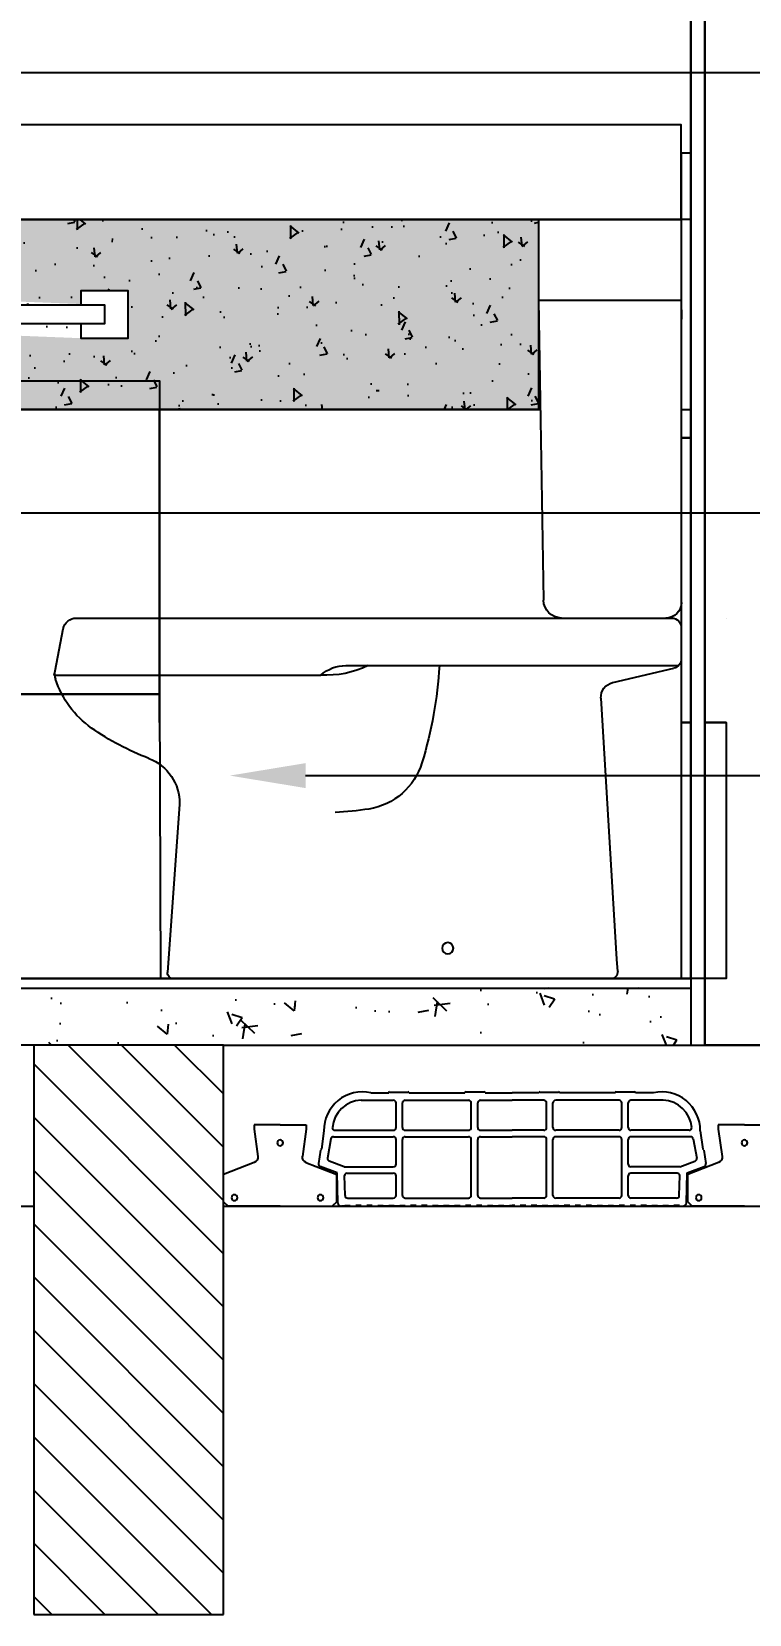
# Model space of a CAD drawing. Header units: metres. Extents: x 198 to 412, y -54 to 17.
# Drawn here: x 260.431 to 261.188, y -9.086 to -7.418 of the extents above; entities that cross this region are included whole.
import ezdxf
from ezdxf import colors
from ezdxf.entities.mleader import LeaderData, LeaderLine
from ezdxf.math import Vec2, Vec3

# ---------------------------------------------------------------- set-up
doc = ezdxf.new("R2010")
doc.units = ezdxf.units.M
doc.header["$LTSCALE"] = 10
for name, color, linetype in [('01', 1, 'Continuous'), ('02', 2, 'Continuous'), ('1_MUROS', 6, 'Continuous'), ('A- Hatch Hormigon', 255, 'Continuous'), ('A-EQUIPAMIENTO', 251, 'Continuous'), ('A-MUROS', 6, 'Continuous'), ('A-PISOS', 1, 'Continuous'), ('A-Revoques', 1, 'Continuous'), ('A-TEXTOS', 2, 'Continuous'), ('Corte t', 2, 'Continuous'), ('HT-253', 253, 'Continuous'), ('Losa rap sapito', 251, 'Continuous'), ('piso', 1, 'Continuous'), ('Sanitarios', 2, 'Continuous'), ('TM-REVEST', 252, 'Continuous'), ('TM-REVOQUE', 2, 'Continuous')]:
    doc.layers.add(name, color=color, linetype=linetype)
doc.styles.add('ARIAL', font='arial.ttf')

# ---------------------------------------------------------------- blocks, each defined once
blk = doc.blocks.new('A$C50213B16')
for p, q in [((-74, 715, 0), (-74.1, 695.2)), ((76.5, 715), (-74, 715, 0)), ((76.5, 715), (71.2, 398.8)), ((-74.1, 396.5), (-74.1, 695.2)), ((76.1, 685.1), (76.1, 685.1)), ((563.8, 380), (-64, 380)), ((52.2, 380.1), (-57.7, 380.1)), ((279.5, 330), (-71.5, 330)), ((586, 320), (306, 320)), ((-6.2, 20.4), (10.6, 295.5)), ((455.1, 184), (467.6, 6.4)), ((461.6, 0), (0, 0))]:
    blk.add_line(p, q)
at = {"ltscale": 0.165352}
blk.add_line((-74, 370), (-74, 336.9), dxfattribs=at)
at = {"ltscale": 0.224859}
blk.add_line((586.1, 324.5), (577.5, 368.7), dxfattribs=at)
at = {"ltscale": 0.331632}
blk.add_line((-1.7, 312.1), (-66.3, 327.2), dxfattribs=at)
at = {"ltscale": 0.004861}
blk.add_line((587, 320), (586, 320), dxfattribs=at)
at = {"ltscale": 0.023054}
blk.add_line((587, 320), (586.1, 324.5), dxfattribs=at)
at = {"ltscale": 0.064816}
blk.add_line((-7, 7.4), (-6.2, 20.4), dxfattribs=at)
blk.add_circle((172.1, 32.1), 5.91)
for centre, radius, start, end in [((-57.7, 396.5), 16.4, 180, 270), ((52.2, 399.1), 19, 270, 358.933), ((-64, 370), 10, 90, 180), ((563.8, 366), 14, 11, 90), ((-64, 336.9), 10, 180, 256.8268), ((630.1, 357.9), 450, 183.5596, 196.8342), ((300, 419.8), 100, 243.9194, 273.4607), ((279.5, 290), 40, 48.5904, 90), ((568.4, 321.1), 18, 342.3298, 11), ((-5.3, 296.5), 16, 356.5, 76.8268), ((490.3, 346), 100, 305.047, 342.3298), ((389.8, 489.3), 275, 290.7823, 305.047), ((266.4, 247.9), 70, 196.8342, 260.8672), ((505.1, 185.4), 50, 110.7823, 181.6005), ((302.9, 475), 300, 260.8672, 267.7156), ((0, 7), 7, 176.5, 270), ((461.6, 6), 6, 270, 4)]:
    blk.add_arc(centre, radius, start, end)
blk = doc.blocks.new('VIGUETA NUEVA')
at = {"layer": '02'}
for p, q in [((852.3054, 1549.6661), (852.2767, 1549.6661)), ((852.2767, 1549.6661), (852.2767, 1549.6611)), ((852.2767, 1549.6611), (852.2809, 1549.6312)), ((852.3054, 1549.6661), (852.3342, 1549.6661)), ((852.3342, 1549.6611), (852.3299, 1549.6312)), ((852.3342, 1549.6661), (852.3342, 1549.6611)), ((852.2769, 1549.6243), (852.2429, 1549.6111)), ((852.2429, 1549.5811), (852.2429, 1549.6111)), ((852.3339, 1549.6243), (852.3679, 1549.6111)), ((852.3679, 1549.5811), (852.3679, 1549.6111)), ((852.2429, 1549.5811), (852.2479, 1549.5761)), ((852.3054, 1549.5761), (852.2479, 1549.5761)), ((852.3054, 1549.5761), (852.3629, 1549.5761)), ((852.3679, 1549.5811), (852.3629, 1549.5761))]:
    blk.add_line(p, q, dxfattribs=at)
for centre, start, end in [((852.2739, 1549.6307), 294.8533, 4.4381), ((852.3369, 1549.6307), 175.5619, 245.1467)]:
    blk.add_arc(centre, 0.00704, start, end, dxfattribs=at)
blk = doc.blocks.new('VIGUETA NUEVA1')
at = {"layer": 'piso'}
for centre in [(0, -0.02), (-0.0444, -0.0805), (0.0504, -0.0805)]:
    blk.add_circle(centre, 0.00324, dxfattribs=at)
at = {"layer": '1_MUROS'}
blk.add_blockref('VIGUETA NUEVA', (-852.3054, -1549.6661), dxfattribs=at)
blk = doc.blocks.new('Losa rap zapito')
at = {"layer": 'Losa rap sapito'}
for p, q in [((283.7813, -291.7641), (283.8003, -291.7641)), ((283.8012, -291.7632), (283.8205, -291.7632)), ((283.8215, -291.7641), (283.8806, -291.7641)), ((283.9008, -291.7632), (283.8815, -291.7632)), ((283.9018, -291.7641), (283.9304, -291.7641)), ((283.959, -291.7641), (283.9304, -291.7641)), ((283.9599, -291.7632), (283.9792, -291.7632)), ((284.0393, -291.7641), (283.9802, -291.7641)), ((284.0595, -291.7632), (284.0402, -291.7632)), ((284.0795, -291.7641), (284.0605, -291.7641)), ((283.7711, -291.7719), (283.8051, -291.7719)), ((283.808, -291.8006), (283.808, -291.7747)), ((283.8147, -291.8006), (283.8147, -291.7747)), ((283.8176, -291.7719), (283.8844, -291.7719)), ((283.8873, -291.8006), (283.8873, -291.7747)), ((283.8941, -291.8006), (283.8941, -291.7747)), ((283.897, -291.7719), (283.9304, -291.7719)), ((283.9638, -291.7719), (283.9304, -291.7719)), ((283.9667, -291.8006), (283.9667, -291.7747)), ((283.9734, -291.8006), (283.9734, -291.7747)), ((284.0431, -291.7719), (283.9763, -291.7719)), ((284.046, -291.8006), (284.046, -291.7747)), ((284.0527, -291.8006), (284.0527, -291.7747)), ((284.0896, -291.7719), (284.0556, -291.7719)), ((283.732, -291.8042), (283.7293, -291.8235)), ((283.7394, -291.8124), (283.7357, -291.8329)), ((283.7422, -291.8103), (283.8051, -291.8103)), ((283.7437, -291.8035), (283.8051, -291.8035)), ((283.7534, -291.8103), (283.8051, -291.8103)), ((283.808, -291.8391), (283.808, -291.8132)), ((283.8147, -291.8721), (283.8147, -291.8132)), ((283.8176, -291.8035), (283.8844, -291.8035)), ((283.8176, -291.8103), (283.8844, -291.8103)), ((283.8873, -291.8721), (283.8873, -291.8132)), ((283.8941, -291.8721), (283.8941, -291.8132)), ((283.897, -291.8035), (283.9304, -291.8035)), ((283.897, -291.8103), (283.9304, -291.8103)), ((283.9638, -291.8035), (283.9304, -291.8035)), ((283.9638, -291.8103), (283.9304, -291.8103)), ((283.9667, -291.8721), (283.9667, -291.8132)), ((283.9734, -291.8721), (283.9734, -291.8132)), ((284.0431, -291.8035), (283.9763, -291.8035)), ((284.0431, -291.8103), (283.9763, -291.8103)), ((284.046, -291.8721), (284.046, -291.8132)), ((284.0527, -291.8391), (284.0527, -291.8132)), ((284.117, -291.8035), (284.0556, -291.8035)), ((284.1186, -291.8103), (284.0556, -291.8103)), ((284.1073, -291.8103), (284.0556, -291.8103)), ((284.1214, -291.8124), (284.125, -291.8329)), ((284.1287, -291.8042), (284.1314, -291.8235)), ((283.7282, -291.8243), (283.7262, -291.8386)), ((284.1325, -291.8243), (284.1346, -291.8386)), ((283.7459, -291.8484), (283.728, -291.8417)), ((283.7534, -291.842), (283.7376, -291.836)), ((283.7466, -291.8799), (283.7459, -291.8484)), ((283.7534, -291.842), (283.8051, -291.842)), ((283.7542, -291.8721), (283.7536, -291.851)), ((283.7565, -291.8487), (283.8051, -291.8487)), ((283.808, -291.8721), (283.808, -291.8516)), ((284.0527, -291.8721), (284.0527, -291.8516)), ((284.1073, -291.842), (284.0556, -291.842)), ((284.1043, -291.8487), (284.0556, -291.8487)), ((284.1066, -291.8721), (284.1071, -291.851)), ((284.1073, -291.842), (284.1232, -291.836)), ((284.1141, -291.8799), (284.1149, -291.8484)), ((284.1149, -291.8484), (284.1327, -291.8417)), ((283.7541, -291.8836), (283.7504, -291.8836)), ((283.7541, -291.8836), (283.7516, -291.8836)), ((283.7541, -291.8836), (283.7516, -291.8836)), ((283.7541, -291.8836), (283.7541, -291.8827)), ((283.7541, -291.8827), (283.7598, -291.8827)), ((283.7571, -291.8749), (283.8051, -291.8749)), ((283.7598, -291.8836), (283.7598, -291.8827)), ((283.7598, -291.8836), (283.7656, -291.8836)), ((283.7714, -291.8827), (283.7656, -291.8827)), ((283.7656, -291.8836), (283.7656, -291.8827)), ((283.7714, -291.8836), (283.7714, -291.8827)), ((283.7714, -291.8836), (283.7772, -291.8836)), ((283.7772, -291.8836), (283.7772, -291.8827)), ((283.783, -291.8827), (283.7772, -291.8827)), ((283.783, -291.8836), (283.783, -291.8827)), ((283.783, -291.8836), (283.7887, -291.8836)), ((283.7887, -291.8836), (283.7887, -291.8827)), ((283.7887, -291.8827), (283.7945, -291.8827)), ((283.7945, -291.8836), (283.7945, -291.8827)), ((283.8003, -291.8836), (283.7945, -291.8836)), ((283.8003, -291.8827), (283.8061, -291.8827)), ((283.8003, -291.8836), (283.8003, -291.8827)), ((283.8061, -291.8836), (283.8061, -291.8827)), ((283.8119, -291.8836), (283.8061, -291.8836)), ((283.8119, -291.8827), (283.8176, -291.8827)), ((283.8119, -291.8836), (283.8119, -291.8827)), ((283.8119, -291.8827), (283.8176, -291.8827)), ((283.8176, -291.8749), (283.8844, -291.8749)), ((283.8176, -291.8836), (283.8176, -291.8827)), ((283.8176, -291.8836), (283.8234, -291.8836)), ((283.8292, -291.8827), (283.8234, -291.8827)), ((283.8234, -291.8836), (283.8234, -291.8827)), ((283.8292, -291.8836), (283.8292, -291.8827)), ((283.8292, -291.8836), (283.835, -291.8836)), ((283.835, -291.8836), (283.835, -291.8827)), ((283.8408, -291.8827), (283.835, -291.8827)), ((283.8408, -291.8836), (283.8408, -291.8827)), ((283.8408, -291.8836), (283.8465, -291.8836)), ((283.8465, -291.8836), (283.8465, -291.8827)), ((283.8465, -291.8827), (283.8523, -291.8827)), ((283.8523, -291.8836), (283.8523, -291.8827)), ((283.8581, -291.8836), (283.8523, -291.8836)), ((283.8581, -291.8827), (283.8639, -291.8827)), ((283.8581, -291.8836), (283.8581, -291.8827)), ((283.8639, -291.8836), (283.8639, -291.8827)), ((283.8697, -291.8836), (283.8639, -291.8836)), ((283.8697, -291.8827), (283.8755, -291.8827)), ((283.8697, -291.8836), (283.8697, -291.8827)), ((283.8697, -291.8827), (283.8755, -291.8827)), ((283.8755, -291.8836), (283.8755, -291.8827)), ((283.8755, -291.8836), (283.8812, -291.8836)), ((283.887, -291.8827), (283.8812, -291.8827)), ((283.8812, -291.8836), (283.8812, -291.8827)), ((283.887, -291.8836), (283.887, -291.8827)), ((283.887, -291.8836), (283.8928, -291.8836)), ((283.8928, -291.8836), (283.8928, -291.8827)), ((283.8986, -291.8827), (283.8928, -291.8827)), ((283.897, -291.8749), (283.9304, -291.8749)), ((283.8986, -291.8836), (283.8986, -291.8827)), ((283.8986, -291.8836), (283.9044, -291.8836)), ((283.9044, -291.8836), (283.9044, -291.8827)), ((283.9044, -291.8827), (283.9101, -291.8827)), ((283.9101, -291.8836), (283.9101, -291.8827)), ((283.9159, -291.8836), (283.9101, -291.8836)), ((283.9159, -291.8827), (283.9217, -291.8827)), ((283.9159, -291.8836), (283.9159, -291.8827)), ((283.9217, -291.8836), (283.9217, -291.8827)), ((283.9275, -291.8836), (283.9217, -291.8836)), ((283.9275, -291.8836), (283.9275, -291.8827)), ((283.9275, -291.8827), (283.9304, -291.8827)), ((283.9638, -291.8749), (283.9304, -291.8749)), ((283.9333, -291.8827), (283.9304, -291.8827)), ((283.9333, -291.8836), (283.9333, -291.8827)), ((283.9333, -291.8836), (283.939, -291.8836)), ((283.9448, -291.8827), (283.939, -291.8827)), ((283.939, -291.8836), (283.939, -291.8827)), ((283.9448, -291.8836), (283.9448, -291.8827)), ((283.9448, -291.8836), (283.9506, -291.8836)), ((283.9506, -291.8836), (283.9506, -291.8827)), ((283.9564, -291.8827), (283.9506, -291.8827)), ((283.9564, -291.8836), (283.9564, -291.8827)), ((283.9622, -291.8836), (283.9564, -291.8836)), ((283.9622, -291.8836), (283.9622, -291.8827)), ((283.9622, -291.8827), (283.9679, -291.8827)), ((283.9679, -291.8836), (283.9679, -291.8827)), ((283.9737, -291.8836), (283.9679, -291.8836)), ((283.9737, -291.8827), (283.9795, -291.8827)), ((283.9737, -291.8836), (283.9737, -291.8827)), ((284.0431, -291.8749), (283.9763, -291.8749)), ((283.9795, -291.8836), (283.9795, -291.8827)), ((283.9853, -291.8836), (283.9795, -291.8836)), ((283.9911, -291.8827), (283.9853, -291.8827)), ((283.9853, -291.8836), (283.9853, -291.8827)), ((283.9911, -291.8827), (283.9853, -291.8827)), ((283.9911, -291.8836), (283.9911, -291.8827)), ((283.9911, -291.8836), (283.9968, -291.8836)), ((284.0026, -291.8827), (283.9968, -291.8827)), ((283.9968, -291.8836), (283.9968, -291.8827)), ((284.0026, -291.8836), (284.0026, -291.8827)), ((284.0026, -291.8836), (284.0084, -291.8836)), ((284.0084, -291.8836), (284.0084, -291.8827)), ((284.0142, -291.8827), (284.0084, -291.8827)), ((284.0142, -291.8836), (284.0142, -291.8827)), ((284.02, -291.8836), (284.0142, -291.8836)), ((284.02, -291.8836), (284.02, -291.8827)), ((284.02, -291.8827), (284.0258, -291.8827)), ((284.0258, -291.8836), (284.0258, -291.8827)), ((284.0315, -291.8836), (284.0258, -291.8836)), ((284.0315, -291.8827), (284.0373, -291.8827)), ((284.0315, -291.8836), (284.0315, -291.8827)), ((284.0373, -291.8836), (284.0373, -291.8827)), ((284.0431, -291.8836), (284.0373, -291.8836)), ((284.0489, -291.8827), (284.0431, -291.8827)), ((284.0431, -291.8836), (284.0431, -291.8827)), ((284.0489, -291.8827), (284.0431, -291.8827)), ((284.0489, -291.8836), (284.0489, -291.8827)), ((284.0489, -291.8836), (284.0547, -291.8836)), ((284.0604, -291.8827), (284.0547, -291.8827)), ((284.0547, -291.8836), (284.0547, -291.8827)), ((284.1037, -291.8749), (284.0556, -291.8749)), ((284.0604, -291.8836), (284.0604, -291.8827)), ((284.0604, -291.8836), (284.0662, -291.8836)), ((284.0662, -291.8836), (284.0662, -291.8827)), ((284.072, -291.8827), (284.0662, -291.8827)), ((284.072, -291.8836), (284.072, -291.8827)), ((284.0778, -291.8836), (284.072, -291.8836)), ((284.0778, -291.8836), (284.0778, -291.8827)), ((284.0778, -291.8827), (284.0836, -291.8827)), ((284.0836, -291.8836), (284.0836, -291.8827)), ((284.0893, -291.8836), (284.0836, -291.8836)), ((284.0893, -291.8827), (284.0951, -291.8827)), ((284.0893, -291.8836), (284.0893, -291.8827)), ((284.0951, -291.8836), (284.0951, -291.8827)), ((284.1009, -291.8836), (284.0951, -291.8836)), ((284.1009, -291.8836), (284.1009, -291.8827)), ((284.1067, -291.8827), (284.1009, -291.8827)), ((284.1067, -291.8836), (284.1067, -291.8827)), ((284.1067, -291.8836), (284.1092, -291.8836)), ((284.1067, -291.8836), (284.1092, -291.8836)), ((284.1067, -291.8836), (284.1103, -291.8836))]:
    blk.add_line(p, q, dxfattribs=at)
for centre, radius, start, end in [((283.7724, -291.8035), 0.0404, 77.2971, 181.0135), ((283.8012, -291.7641), 0.000963, 90, 180), ((283.8205, -291.7641), 0.000963, 0, 90), ((283.8815, -291.7641), 0.000963, 90, 180), ((283.9008, -291.7641), 0.000963, 0, 90), ((283.9599, -291.7641), 0.000963, 90, 180), ((283.9792, -291.7641), 0.000963, 0, 90), ((284.0402, -291.7641), 0.000963, 90, 180), ((284.0595, -291.7641), 0.000963, 0, 90), ((284.0883, -291.8035), 0.0404, 358.9865, 102.7029), ((283.7724, -291.8035), 0.0317, 92.259, 174.7894), ((283.8051, -291.7747), 0.00289, 0, 90), ((283.8176, -291.7747), 0.00289, 90, 180), ((283.8844, -291.7747), 0.00289, 0, 90), ((283.897, -291.7747), 0.00289, 90, 180), ((283.9638, -291.7747), 0.00289, 0, 90), ((283.9763, -291.7747), 0.00289, 90, 180), ((284.0431, -291.7747), 0.00289, 0, 90), ((284.0556, -291.7747), 0.00289, 90, 180), ((284.0883, -291.8035), 0.0317, 5.2106, 87.741), ((283.7437, -291.8006), 0.00289, 180.2316, 270), ((283.8051, -291.8006), 0.00289, 270, 0), ((283.8176, -291.8006), 0.00289, 180, 270), ((283.8844, -291.8006), 0.00289, 270, 0), ((283.897, -291.8006), 0.00289, 180, 270), ((283.9638, -291.8006), 0.00289, 270, 0), ((283.9763, -291.8006), 0.00289, 180, 270), ((284.0431, -291.8006), 0.00289, 270, 0), ((284.0556, -291.8006), 0.00289, 180, 270), ((284.117, -291.8006), 0.00289, 270, 359.7684), ((283.7422, -291.8132), 0.00289, 90, 165.2593), ((283.8051, -291.8132), 0.00289, 0, 90), ((283.8176, -291.8132), 0.00289, 90, 180), ((283.8844, -291.8132), 0.00289, 0, 90), ((283.897, -291.8132), 0.00289, 90, 180), ((283.9638, -291.8132), 0.00289, 0, 90), ((283.9763, -291.8132), 0.00289, 90, 180), ((284.0431, -291.8132), 0.00289, 0, 90), ((284.0556, -291.8132), 0.00289, 90, 180), ((284.1186, -291.8132), 0.00289, 14.7407, 90), ((283.7292, -291.8244), 0.000963, 81.8699, 171.8699), ((283.7386, -291.8333), 0.00289, 171.8699, 249.444), ((284.1222, -291.8333), 0.00289, 290.556, 8.1301), ((284.1316, -291.8244), 0.000963, 8.1301, 98.1301), ((283.729, -291.839), 0.00289, 171.8699, 249.444), ((283.7565, -291.8516), 0.00289, 90, 168.5947), ((283.8051, -291.8391), 0.00289, 270, 0), ((283.8051, -291.8516), 0.00289, 0, 90), ((284.0556, -291.8391), 0.00289, 180, 270), ((284.0556, -291.8516), 0.00289, 90, 180), ((284.1043, -291.8516), 0.00289, 11.4053, 90), ((284.1317, -291.839), 0.00289, 290.556, 8.1301), ((283.7505, -291.8797), 0.0039, 182.4799, 268.1248), ((283.7571, -291.8721), 0.00289, 180, 271.41), ((283.8051, -291.8721), 0.00289, 270, 0), ((283.8176, -291.8721), 0.00289, 180, 270), ((283.8844, -291.8721), 0.00289, 270, 0), ((283.897, -291.8721), 0.00289, 180, 270), ((283.9638, -291.8721), 0.00289, 270, 0), ((283.9763, -291.8721), 0.00289, 180, 270), ((284.0431, -291.8721), 0.00289, 270, 0), ((284.0556, -291.8721), 0.00289, 180, 270), ((284.1037, -291.8721), 0.00289, 268.59, 0), ((284.1102, -291.8797), 0.0039, 271.8752, 357.5201)]:
    blk.add_arc(centre, radius, start, end, dxfattribs=at)

msp = doc.modelspace()

# ---------------------------------------------------------------- hatches: boundary and pattern name
at = {"layer": 'A- Hatch Hormigon'}
h = msp.add_hatch(dxfattribs=at)
h.set_pattern_fill('ANSI31', color=256, scale=0.0125, angle=-90, style=0)
h.set_pattern_definition([(315, (-286.13939, -11778.466692), (0.02806330038, 0.02806330038), [])])
h.paths.add_polyline_path([(251.633, -8.4863), (251.433, -8.4863), (251.433, -9.0863), (251.633, -9.0863)])
h.paths.add_polyline_path([(256.8835, -8.4863), (256.6835, -8.4863), (256.6835, -9.0863), (256.8835, -9.0863)])
h.paths.add_polyline_path([(260.6337, -8.4863), (260.4337, -8.4863), (260.4337, -9.0863), (260.6337, -9.0863)])
h.paths.add_polyline_path([(251.633, -4.9163), (251.433, -4.9163), (251.433, -5.5163), (251.633, -5.5163)])
h.paths.add_polyline_path([(256.8835, -4.9163), (256.6835, -4.9163), (256.6835, -5.5163), (256.8835, -5.5163)])
h.paths.add_polyline_path([(260.6337, -4.9163), (260.4337, -4.9163), (260.4337, -5.5163), (260.6337, -5.5163)])
at = {"layer": 'HT-253', "transparency": 33554495}
h = msp.add_hatch(color=256, dxfattribs=at)
h.dxf.hatch_style = 1
h.paths.add_polyline_path([(259.4089, -7.6163), (259.4089, -7.8163), (260.9658, -7.8163), (260.9658, -7.6163), (260.0383, -7.6163), (260.0364, -7.7213), (259.6319, -7.7213), (259.63, -7.6163)])
h.paths.add_polyline_path([(260.4832, -7.6913), (260.5332, -7.6913), (260.5332, -7.7413), (260.4832, -7.7413), (260.1332, -7.7274), (260.1332, -7.7413), (260.0832, -7.7413), (260.0832, -7.6913), (260.1332, -7.6913), (260.4832, -7.7053)], flags=16)
at = {"layer": 'HT-253'}
h = msp.add_hatch(dxfattribs=at)
h.set_pattern_fill('AR-CONC', color=1, scale=0.0005, angle=45, double=1)
h.set_pattern_definition([(95, (-286.13939, -11776.46669), (0.07004732517, 0.0587766897), [0.009525, -0.104775]), (40, (-286.13939, -11776.46669), (-0.0800092266, 0.0550883643), [0.00762, -0.0838202921]), (145.4514447, (-286.13355, -11776.46179), (-0.0099618988, 0.1138650511), [0.0080950044, -0.0890451223]), (91.1842, (-286.15735, -11776.44873), (0.1107051216, 0.0809767064), [0.0142875, -0.1571625]), (141.6355576, (-286.14812, -11776.44198), (-0.0035433087, 0.1714133818), [0.0121425116, -0.133567804]), (36.1841512, (-286.15735, -11776.44873), (-0.0035433087, 0.1714133818), [0.0114299835, -0.125729866]), (66, (-286.14388, -11776.44424), (0.08975998965, 0.01744757454), [0.009525, -0.104775]), (11, (-286.14388, -11776.44424), (-0.04326996326, 0.0869705966), [0.00762, -0.08382]), (116.451445, (-286.1364, -11776.44279), (0.04649002594, 0.10441817135), [0.0080950044, -0.0890449688]), (82.5, (-286.139388, -11776.466692), (-0.02880273453, 0.03098670684), [0, -0.082804, 0, -0.08509, 0, -0.0841375]), (52.5, (-286.13939, -11776.46669), (-0.01179486366, 0.05904350014), [0, -0.048514, 0, -0.080899, 0, -0.0320675]), (12.5, (-286.159414, -11776.486718), (0.04996393152, 0.04591309779), [0, -0.03175, 0, -0.09906, 0, -0.131445]), (2.5, (-286.168394, -11776.4957), (0.0433819522, 0.06136119644), [0, -0.041275, 0, -0.065786, 0, -0.093345])])
h.paths.add_polyline_path([(259.63, -7.6163), (259.4089, -7.6163), (259.4089, -7.8163), (260.9658, -7.8163), (260.9658, -7.721), (260.9648, -7.721), (260.9658, -7.711), (260.9658, -7.6163), (260.0383, -7.6163), (260.0366, -7.7144, -0.409111), (260.0296, -7.7213), (259.6387, -7.7213, -0.409111), (259.6317, -7.7144)])
h.paths.add_polyline_path([(260.0832, -7.6913), (260.1332, -7.6913), (260.1332, -7.7063), (260.4832, -7.7063), (260.4832, -7.6913), (260.5332, -7.6913), (260.5332, -7.7413), (260.4832, -7.7413), (260.4832, -7.7263), (260.1332, -7.7263), (260.1332, -7.7413), (260.0832, -7.7413)], flags=16)
h = msp.add_hatch(dxfattribs=at)
h.set_pattern_fill('AR-CONC', color=256, scale=0.0007, angle=90)
h.set_pattern_definition([(140, (-282.94766, -11779.68318), (0.0111573599, 0.1275292683), [0.013335, -0.146685]), (85, (-282.94766, -11779.68318), (-0.1337397917, -0.024670395), [0.010668, -0.1173484089]), (190.4514447, (-282.94673, -11779.67255), (-0.1225824263, 0.102858873), [0.0113330062, -0.1246631712]), (136.1842, (-282.98322, -11779.68318), (0.0294296296, 0.1897553286), [0.0200025, -0.2200275]), (186.6355576, (-282.98077, -11779.66736), (-0.1731982872, 0.1661828938), [0.0169995162, -0.1869949257]), (81.1841512, (-282.98322, -11779.68318), (-0.1731982872, 0.166182894), [0.016001977, -0.1760218123]), (111, (-282.97433, -11779.6654), (0.0715856387, 0.1061300739), [0.013335, -0.146685]), (56, (-282.97433, -11779.6654), (-0.1289315763, 0.0432614198), [0.010668, -0.117348]), (161.451445, (-282.96837, -11779.65655), (-0.0573459382, 0.1493914935), [0.0113330062, -0.1246629563]), (127.5, (-282.947663, -11779.683176), (-0.05918852721, 0.00216202228), [0, -0.1159256, 0, -0.119126, 0, -0.1177925]), (97.5, (-282.94766, -11779.683176), (-0.07012640237, 0.04677376376), [0, -0.0679196, 0, -0.1132586, 0, -0.0448945]), (57.5, (-282.947663, -11779.722825), (0.0040101208, 0.09491341662), [0, -0.04445, 0, -0.138684, 0, -0.184023]), (47.5, (-282.94766, -11779.740605), (-0.0177985437, 0.10369042697), [0, -0.057785, 0, -0.0921004, 0, -0.130683])])
h.paths.add_polyline_path([(261.1263, -8.4263), (259.409, -8.4263), (259.4089, -8.4463), (259.4089, -8.4563), (258.5539, -8.4563), (258.5539, -8.4863), (259.8753, -8.4863), (260.0753, -8.4863), (261.1263, -8.4863)])

# ---------------------------------------------------------------- linework, layer by layer
at = {"color": 2}
msp.add_line((261.1263, -8.4163), (259.4089, -8.4163), dxfattribs=at)
at = {"color": 5}
for p, q in [((260.4337, -8.4863), (258.4736, -8.4863)), ((260.6337, -8.4863), (260.4337, -8.4863)), ((260.4337, -8.4863), (260.4337, -9.0863)), ((260.6337, -9.0863), (260.6337, -8.4863)), ((260.6337, -8.4863), (261.6711, -8.4863)), ((260.4337, -8.6563), (258.4736, -8.6563)), ((261.6717, -8.6563), (260.6337, -8.6563)), ((260.4337, -9.0863), (260.6337, -9.0863))]:
    msp.add_line(p, q, dxfattribs=at)
at = {"layer": '01'}
msp.add_lwpolyline([(260.4832, -7.7263), (260.4832, -7.7413), (260.5332, -7.7413), (260.5332, -7.6913), (260.4832, -7.6913), (260.4832, -7.7063)], dxfattribs=at)
msp.add_lwpolyline([(260.1051, -7.7063), (260.5082, -7.7063), (260.5082, -7.7263), (260.1051, -7.7263)], close=True, dxfattribs=at)
at = {"layer": '02'}
msp.add_lwpolyline([(260.9658, -7.8163), (259.4089, -7.8163), (259.4089, -7.6163), (260.9658, -7.6163)], close=True, dxfattribs=at)
at = {"layer": 'A-EQUIPAMIENTO', "color": 2}
for points in [[(260.0383, -7.6163), (261.1163, -7.6163), (261.1163, -7.5163), (259.9582, -7.5163)], [(259.63, -7.6163), (259.4089, -7.6163), (259.4089, -7.8163), (260.9675, -7.8163)], [(261.1163, -7.8163), (261.1263, -7.8163), (261.1263, -7.6163), (260.0383, -7.6163)]]:
    msp.add_lwpolyline(points, dxfattribs=at)
at = {"layer": 'A-MUROS'}
msp.add_line((261.1413, -5.0863), (261.1413, -8.4863), dxfattribs=at)
msp.add_lwpolyline([(261.141, -8.4863), (261.141, -5.0863), (261.2612, -5.0863), (261.2612, -8.4863), (261.141, -8.4863)], close=True, dxfattribs=at)
at = {"layer": 'A-PISOS'}
for points in [[(258.5687, -8.4463), (259.4089, -8.4463), (259.4089, -8.4163), (261.1263, -8.4163)], [(258.5689, -8.4563), (259.4089, -8.4563), (259.4089, -8.4263), (261.1263, -8.4263)]]:
    msp.add_lwpolyline(points, dxfattribs=at)
at = {"layer": 'A-Revoques'}
msp.add_line((261.1263, -5.0863), (261.1263, -8.4863), dxfattribs=at)
msp.add_line((261.1263, -5.0863), (261.1263, -8.4863), dxfattribs=at)
at = {"layer": 'TM-REVEST'}
for points in [[(261.1163, -7.8463), (261.1263, -7.8463), (261.1263, -7.5463), (261.1163, -7.5463)], [(261.1163, -8.1463), (261.1263, -8.1463), (261.1263, -7.8463), (261.1163, -7.8463)], [(261.1163, -8.4163), (261.1263, -8.4163), (261.1263, -8.1463), (261.1163, -8.1463)]]:
    msp.add_lwpolyline(points, close=True, dxfattribs=at)
for points in [[(259.9686, -8.1163), (259.9686, -7.7863), (260.5661, -7.7863), (260.5661, -8.1163), (259.9664, -8.1163)], [(260.5661, -8.1463), (260.5661, -7.8163), (260.9675, -7.8163)], [(261.1636, -8.0362), (261.1636, -8.0363)], [(259.9686, -8.3863), (259.9686, -8.1163), (260.5661, -8.1163), (260.5674, -8.4163), (259.9677, -8.4163)], [(261.1404, -8.1463), (261.1636, -8.1463), (261.1636, -8.4163), (260.5639, -8.4163)], [(261.1636, -8.1463), (261.1404, -8.1463)]]:
    msp.add_lwpolyline(points, dxfattribs=at)
at = {"layer": 'TM-REVOQUE'}
msp.add_line((261.1263, -8.4163), (261.1263, -5.0863), dxfattribs=at)
msp.add_lwpolyline([(261.1263, -5.0863), (261.1263, -8.4463)], dxfattribs=at)

# ---------------------------------------------------------------- block references
at = {"layer": 'A-MUROS'}
msp.add_blockref('Losa rap zapito', (-22.9924, 283.2274), dxfattribs=at)
at = {"layer": 'Corte t', "xscale": -0.9559179682510148, "yscale": 0.9559179682510148, "zscale": 0.9559179682510148}
for p in [(260.6934, -8.5702), (261.1829, -8.5702)]:
    msp.add_blockref('VIGUETA NUEVA1', p, dxfattribs=at)
at = {"layer": 'Sanitarios', "xscale": -0.001, "yscale": 0.001, "zscale": 0.001}
msp.add_blockref('A$C50213B16', (261.0423, -8.4163), dxfattribs=at)

# ---------------------------------------------------------------- leaders
at = {"layer": 'A-TEXTOS'}
ml = msp.add_multileader_mtext('Standard', dxfattribs=at)
ml.set_content('4', color=256, style='ARIAL')
ml.set_leader_properties(color=1)
ml.build(insert=Vec2(0, 0))
ml.multileader.update_dxf_attribs({"has_text_frame": 1, "arrow_head_size": 0.08, "scale": 0.02})
ctx = ml.context
ctx.base_point, ctx.scale, ctx.char_height, ctx.arrow_head_size, ctx.landing_gap_size, ctx.plane_origin = Vec3(261.963, -7.4613), 0.02, 0.08, 0.08, 0.04, Vec3(259.9979, -7.4613)
notes = []
notes.append((ctx, [(0, (1, 1, 0), (261.803, -7.4613), (1, 0), 0.16, [(0, [(259.0688, -7.4613)], 0, [])])]))
ctx.mtext.insert, ctx.mtext.flow_direction = Vec3(262.003, -7.4213), 5
ml = msp.add_multileader_mtext('Standard', dxfattribs=at)
ml.set_content('2', color=256, style='ARIAL')
ml.set_leader_properties(color=1)
ml.build(insert=Vec2(0, 0))
ml.multileader.update_dxf_attribs({"has_text_frame": 1, "arrow_head_size": 0.08, "scale": 0.02})
ctx = ml.context
ctx.base_point, ctx.scale, ctx.char_height, ctx.arrow_head_size, ctx.landing_gap_size, ctx.plane_origin = Vec3(261.9461, -7.9253), 0.02, 0.08, 0.08, 0.04, Vec3(259.4058, -7.9253)
notes.append((ctx, [(0, (1, 1, 0), (259.8527, -7.9253), (1, 0), 2.0935, [(0, [(259.7223, -7.7213)], 0, [])])]))
ctx.mtext.insert, ctx.mtext.flow_direction = Vec3(261.9861, -7.8853), 5
ml = msp.add_multileader_mtext('Standard', dxfattribs=at)
ml.set_content('1', color=256, style='ARIAL')
ml.set_leader_properties(color=1)
ml.build(insert=Vec2(0, 0))
ml.multileader.update_dxf_attribs({"has_text_frame": 1, "arrow_head_size": 0.08, "scale": 0.02})
ctx = ml.context
ctx.base_point, ctx.scale, ctx.char_height, ctx.arrow_head_size, ctx.landing_gap_size, ctx.plane_origin = Vec3(261.9404, -8.2023), 0.02, 0.08, 0.08, 0.04, Vec3(261.2544, -8.2023)
notes.append((ctx, [(0, (1, 1, 0), (261.7804, -8.2023), (1, 0), 0.16, [(0, [(260.6403, -8.2023)], 0, [])])]))
ctx.mtext.insert, ctx.mtext.flow_direction = Vec3(261.9804, -8.1623), 5
for ctx, leaders in notes:
    for number, flags, end, landing, length, lines in leaders:
        leader = LeaderData()
        leader.index, (leader.has_last_leader_line, leader.has_dogleg_vector, leader.attachment_direction) = number, flags
        leader.last_leader_point, leader.dogleg_vector, leader.dogleg_length = Vec3(end), Vec3(landing), length
        for number, points, colour, breaks in lines:
            line = LeaderLine()
            line.index, line.vertices, line.color, line.breaks = number, Vec3.list(points), colors.encode_raw_color(colour), breaks
            leader.lines.append(line)
        ctx.leaders.append(leader)

doc.saveas('drawing.dxf')
